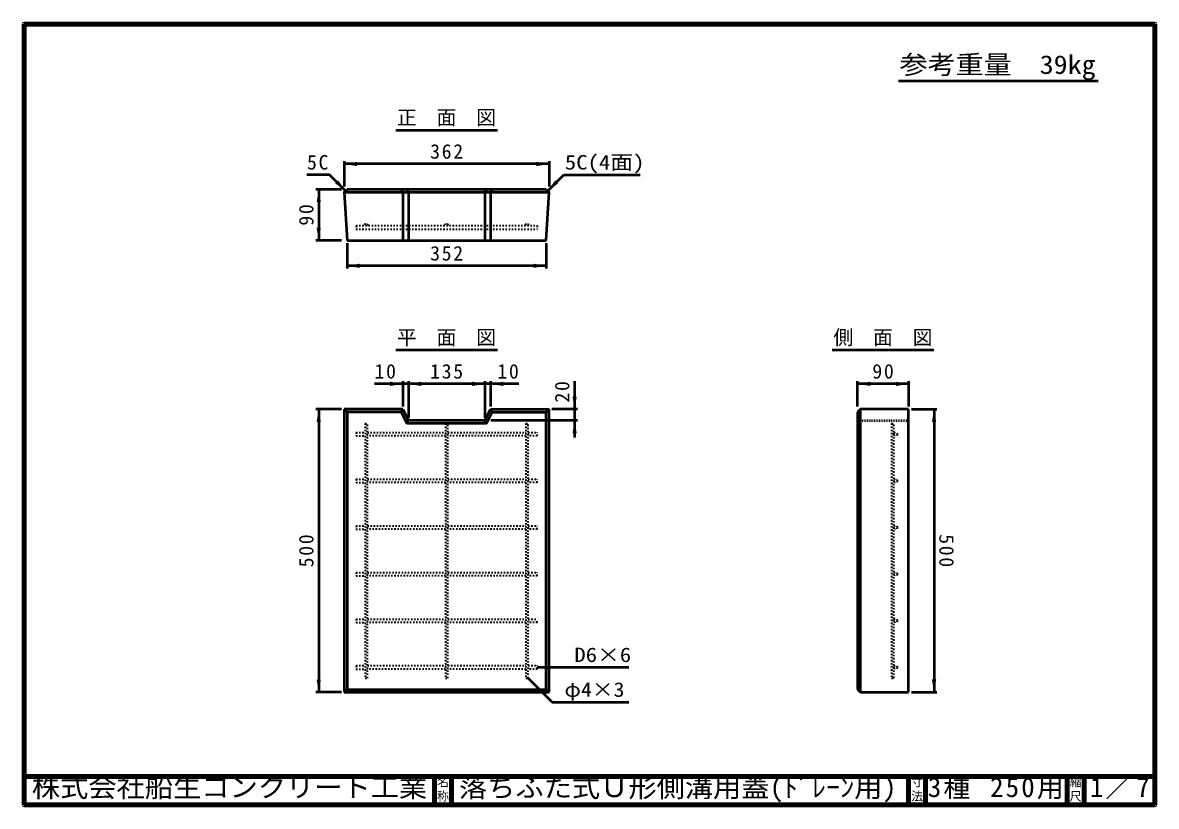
# Model space of a CAD drawing. Units: millimetres, scale not verified, with parts at other scales. Extents: x 100 to 4105, y 100 to 2870.
import ezdxf
from ezdxf.enums import TextEntityAlignment as Align

# ---------------------------------------------------------------- set-up
doc = ezdxf.new("R2010")
doc.units = ezdxf.units.MM
doc.header["$LTSCALE"] = 5
doc.linetypes.add('USER1', pattern=[2.2, 1, -1.2])
doc.linetypes.add('USER2', pattern=[1.2, 0.5, -0.7])
doc.layers.add('V-nasSTD', color=7, linetype='Continuous', lineweight=35)
doc.styles.add('ＭＳ ゴシック', font='')
doc.styles.get('ＭＳ ゴシック').set_extended_font_data('MS Gothic')

msp = doc.modelspace()

# ---------------------------------------------------------------- hatches: boundary and pattern name
at = {"layer": 'V-nasSTD'}
for points in [[(1280.957, 2378.07), (1235.957, 2370.57), (1280.957, 2363.07)], [(1914.957, 2363.07), (1959.957, 2370.57), (1914.957, 2378.07)], [(1214.44, 2312.693), (1240.957, 2275.57), (1203.834, 2302.086)], [(1981.473, 2312.693), (1954.957, 2275.57), (1992.08, 2302.086)], [(1153.457, 2235.57), (1145.957, 2280.57), (1138.457, 2235.57)], [(1138.457, 2145.57), (1145.957, 2100.57), (1153.457, 2145.57)], [(1290.957, 2018.07), (1245.957, 2010.57), (1290.957, 2003.07)], [(1904.957, 2003.07), (1949.957, 2010.57), (1904.957, 2018.07)], [(1397.957, 1585.769), (1442.957, 1593.269), (1397.957, 1600.769)], [(1507.957, 1600.769), (1462.957, 1593.269), (1507.957, 1585.769)], [(1687.957, 1585.769), (1732.957, 1593.269), (1687.957, 1600.769)], [(1797.957, 1600.769), (1752.957, 1593.269), (1797.957, 1585.769)], [(3094.724, 1600.841), (3049.724, 1593.341), (3094.724, 1585.841)], [(3184.724, 1585.841), (3229.724, 1593.341), (3184.724, 1600.841)], [(2057.457, 1548.269), (2049.957, 1503.269), (2042.457, 1548.269)], [(1153.457, 1458.269), (1145.957, 1503.269), (1138.457, 1458.269)], [(3312.224, 1458.341), (3319.724, 1503.341), (3327.224, 1458.341)], [(2042.457, 1418.269), (2049.957, 1463.269), (2057.457, 1418.269)], [(1138.457, 548.269), (1145.957, 503.269), (1153.457, 548.269)], [(3327.224, 548.341), (3319.724, 503.341), (3312.224, 548.341)]]:
    msp.add_hatch(color=256, dxfattribs=at).paths.add_polyline_path(points)

# ---------------------------------------------------------------- linework, layer by layer
at = {"layer": 'V-nasSTD', "lineweight": 100}
for p, q in [((105, 2865), (105, 105)), ((4100, 2865), (105, 2865)), ((4100, 105), (4100, 2865)), ((105, 205), (4100, 205)), ((1555, 205), (1555, 105)), ((1615, 205), (1615, 105)), ((3230, 205), (3230, 105)), ((3290, 205), (3290, 105)), ((3790, 205), (3790, 105)), ((3850, 205), (3850, 105)), ((105, 105), (4100, 105))]:
    msp.add_line(p, q, dxfattribs=at)
at = {"layer": 'V-nasSTD', "lineweight": 50}
for p, q in [((3194, 2664.753), (3900, 2664.753)), ((1418.457, 2490.57), (1777.457, 2490.57)), ((1235.957, 2380.57), (1235.957, 2290.57)), ((1959.957, 2370.57), (1235.957, 2370.57)), ((1959.957, 2380.57), (1959.957, 2290.57)), ((1184.388, 2332.138), (1104.388, 2332.138)), ((1240.957, 2275.57), (1184.388, 2332.138)), ((1954.957, 2275.57), (2011.525, 2332.138)), ((2011.525, 2332.138), (2281.525, 2332.138)), ((1225.957, 2280.57), (1135.957, 2280.57)), ((1145.957, 2280.57), (1145.957, 2100.57)), ((1235.957, 2270.57), (1245.957, 2280.57)), ((1235.957, 2270.57), (1245.957, 2100.57)), ((1235.957, 2270.57), (1959.957, 2270.57)), ((1949.957, 2280.57), (1245.957, 2280.57)), ((1436.777, 2280.57), (1442.957, 2270.57)), ((1442.957, 2270.57), (1442.957, 2100.57)), ((1456.777, 2280.57), (1462.957, 2270.57)), ((1462.957, 2270.57), (1462.957, 2100.57)), ((1732.957, 2270.57), (1739.137, 2280.57)), ((1732.957, 2270.57), (1732.957, 2100.57)), ((1752.957, 2270.57), (1759.137, 2280.57)), ((1752.957, 2270.57), (1752.957, 2100.57)), ((1949.957, 2280.57), (1959.957, 2270.57)), ((1949.957, 2100.57), (1959.957, 2270.57)), ((1225.957, 2100.57), (1135.957, 2100.57)), ((1245.957, 2100.57), (1949.957, 2100.57)), ((1245.957, 2090.57), (1245.957, 2000.57)), ((1949.957, 2090.57), (1949.957, 2000.57)), ((1949.957, 2010.57), (1245.957, 2010.57)), ((1418.457, 1713.269), (1777.457, 1713.269)), ((2960.224, 1713.341), (3319.224, 1713.341)), ((1442.957, 1603.269), (1442.957, 1513.269)), ((1462.957, 1603.269), (1462.957, 1473.269)), ((1732.957, 1603.269), (1732.957, 1473.269)), ((1752.957, 1603.269), (1752.957, 1513.269)), ((2049.957, 1603.269), (2049.957, 1503.269)), ((3049.724, 1513.341), (3049.724, 1603.341)), ((3229.724, 1603.341), (3229.724, 1513.341)), ((1442.957, 1593.269), (1342.957, 1593.269)), ((1462.957, 1593.269), (1442.957, 1593.269)), ((1732.957, 1593.269), (1462.957, 1593.269)), ((1752.957, 1593.269), (1732.957, 1593.269)), ((1852.957, 1593.269), (1752.957, 1593.269)), ((3229.724, 1593.341), (3049.724, 1593.341)), ((1225.957, 1503.269), (1135.957, 1503.269)), ((1145.957, 1503.269), (1145.957, 503.269)), ((1235.957, 1503.269), (1235.957, 503.269)), ((1442.957, 1503.269), (1235.957, 1503.269)), ((1235.957, 1503.269), (1245.957, 1493.269)), ((1436.777, 1493.269), (1245.957, 1493.269)), ((1245.957, 1493.269), (1245.957, 513.269)), ((1442.957, 1503.269), (1436.777, 1493.269)), ((1436.777, 1493.269), (1456.777, 1453.269)), ((1442.957, 1503.269), (1462.957, 1463.269)), ((1732.957, 1463.269), (1752.957, 1503.269)), ((1739.137, 1453.269), (1759.137, 1493.269)), ((1752.957, 1503.269), (1959.957, 1503.269)), ((1752.957, 1503.269), (1759.137, 1493.269)), ((1759.137, 1493.269), (1949.957, 1493.269)), ((1959.957, 1503.269), (1949.957, 1493.269)), ((1949.957, 513.269), (1949.957, 1493.269)), ((1959.957, 503.269), (1959.957, 1503.269)), ((2059.957, 1503.269), (1969.957, 1503.269)), ((2049.957, 1503.269), (2049.957, 1463.269)), ((3059.724, 1503.341), (3049.724, 1493.341)), ((3049.724, 1493.341), (3049.724, 513.341)), ((3229.724, 1503.341), (3059.724, 1503.341)), ((3059.724, 503.341), (3059.724, 1503.341)), ((3229.724, 503.341), (3229.724, 1503.341)), ((3239.724, 1503.341), (3329.724, 1503.341)), ((3319.724, 1503.341), (3319.724, 503.341)), ((1462.957, 1463.269), (1456.777, 1453.269)), ((1739.137, 1453.269), (1456.777, 1453.269)), ((1732.957, 1463.269), (1462.957, 1463.269)), ((1732.957, 1463.269), (1739.137, 1453.269)), ((2059.957, 1463.269), (1754.137, 1463.269)), ((2049.957, 1463.269), (2049.957, 1403.269)), ((2241.957, 591.269), (1917.957, 591.269)), ((1885.957, 553.269), (1970.81, 468.416)), ((1225.957, 503.269), (1135.957, 503.269)), ((1235.957, 503.269), (1245.957, 513.269)), ((1235.957, 503.269), (1959.957, 503.269)), ((1245.957, 513.269), (1949.957, 513.269)), ((1959.957, 503.269), (1949.957, 513.269)), ((3049.724, 513.341), (3059.724, 503.341)), ((3059.724, 503.341), (3229.724, 503.341)), ((3239.724, 503.341), (3329.724, 503.341)), ((1970.81, 468.416), (2241.957, 468.416))]:
    msp.add_line(p, q, dxfattribs=at)
at = {"layer": 'V-nasSTD', "linetype": 'USER1'}
for p, q in [((1277.957, 2152.57), (1917.957, 2152.57)), ((1277.957, 2152.57), (1277.957, 2140.57)), ((1277.957, 2140.57), (1917.957, 2140.57)), ((1917.957, 2152.57), (1917.957, 2140.57)), ((1309.957, 1453.269), (1317.957, 1453.269)), ((1309.957, 1453.269), (1309.957, 553.269)), ((1317.957, 553.269), (1317.957, 1453.269)), ((1593.957, 1453.269), (1601.957, 1453.269)), ((1601.957, 1453.269), (1593.957, 1453.269)), ((1593.957, 1453.269), (1593.957, 553.269)), ((1601.957, 553.269), (1601.957, 1453.269)), ((1877.957, 1453.269), (1885.957, 1453.269)), ((1877.957, 1453.269), (1877.957, 553.269)), ((1885.957, 553.269), (1885.957, 1453.269)), ((3169.724, 1453.341), (3177.724, 1453.341)), ((3169.724, 1453.341), (3169.724, 553.341)), ((3177.724, 553.341), (3177.724, 1453.341)), ((1277.957, 1421.269), (1277.957, 1409.269)), ((1277.957, 1421.269), (1309.957, 1421.269)), ((1277.957, 1409.269), (1309.957, 1409.269)), ((1317.957, 1421.269), (1593.957, 1421.269)), ((1593.957, 1409.269), (1317.957, 1409.269)), ((1601.957, 1421.269), (1877.957, 1421.269)), ((1877.957, 1409.269), (1601.957, 1409.269)), ((1885.957, 1421.269), (1917.957, 1421.269)), ((1917.957, 1409.269), (1885.957, 1409.269)), ((1917.957, 1409.269), (1917.957, 1421.269)), ((1277.957, 1256.469), (1277.957, 1244.469)), ((1277.957, 1256.469), (1309.957, 1256.469)), ((1277.957, 1244.469), (1309.957, 1244.469)), ((1317.957, 1256.469), (1593.957, 1256.469)), ((1593.957, 1244.469), (1317.957, 1244.469)), ((1601.957, 1256.469), (1877.957, 1256.469)), ((1877.957, 1244.469), (1601.957, 1244.469)), ((1885.957, 1256.469), (1917.957, 1256.469)), ((1917.957, 1244.469), (1885.957, 1244.469)), ((1917.957, 1244.469), (1917.957, 1256.469)), ((1277.957, 1091.669), (1277.957, 1079.669)), ((1277.957, 1091.669), (1309.957, 1091.669)), ((1317.957, 1091.669), (1593.957, 1091.669)), ((1601.957, 1091.669), (1877.957, 1091.669)), ((1885.957, 1091.669), (1917.957, 1091.669)), ((1917.957, 1079.669), (1917.957, 1091.669)), ((1277.957, 1079.669), (1309.957, 1079.669)), ((1593.957, 1079.669), (1317.957, 1079.669)), ((1877.957, 1079.669), (1601.957, 1079.669)), ((1917.957, 1079.669), (1885.957, 1079.669)), ((1277.957, 926.869), (1277.957, 914.869)), ((1277.957, 926.869), (1309.957, 926.869)), ((1317.957, 926.869), (1593.957, 926.869)), ((1601.957, 926.869), (1877.957, 926.869)), ((1885.957, 926.869), (1917.957, 926.869)), ((1917.957, 914.869), (1917.957, 926.869)), ((1277.957, 914.869), (1309.957, 914.869)), ((1593.957, 914.869), (1317.957, 914.869)), ((1877.957, 914.869), (1601.957, 914.869)), ((1917.957, 914.869), (1885.957, 914.869)), ((1277.957, 762.069), (1277.957, 750.069)), ((1277.957, 762.069), (1309.957, 762.069)), ((1317.957, 762.069), (1593.957, 762.069)), ((1601.957, 762.069), (1877.957, 762.069)), ((1885.957, 762.069), (1917.957, 762.069)), ((1917.957, 750.069), (1917.957, 762.069)), ((1277.957, 750.069), (1309.957, 750.069)), ((1593.957, 750.069), (1317.957, 750.069)), ((1877.957, 750.069), (1601.957, 750.069)), ((1917.957, 750.069), (1885.957, 750.069)), ((1277.957, 597.269), (1277.957, 585.269)), ((1277.957, 597.269), (1309.957, 597.269)), ((1277.957, 585.269), (1309.957, 585.269)), ((1317.957, 597.269), (1593.957, 597.269)), ((1593.957, 585.269), (1317.957, 585.269)), ((1601.957, 597.269), (1877.957, 597.269)), ((1877.957, 585.269), (1601.957, 585.269)), ((1885.957, 597.269), (1917.957, 597.269)), ((1917.957, 585.269), (1885.957, 585.269)), ((1917.957, 585.269), (1917.957, 597.269)), ((1309.957, 553.269), (1317.957, 553.269)), ((1309.957, 553.269), (1317.957, 553.269)), ((1593.957, 553.269), (1601.957, 553.269)), ((1593.957, 553.269), (1601.957, 553.269)), ((1877.957, 553.269), (1885.957, 553.269)), ((1877.957, 553.269), (1885.957, 553.269)), ((3169.724, 553.341), (3177.724, 553.341)), ((3169.724, 553.341), (3177.724, 553.341))]:
    msp.add_line(p, q, dxfattribs=at)
at = {"layer": 'V-nasSTD', "linetype": 'USER2', "lineweight": 50}
for p, q in [((3049.724, 1453.341), (3059.724, 1463.341)), ((3059.724, 1463.341), (3229.724, 1463.341))]:
    msp.add_line(p, q, dxfattribs=at)
at = {"layer": 'V-nasSTD', "lineweight": 13}
msp.add_lwpolyline([(100, 100), (100, 2870), (4105, 2870), (4105, 100)], close=True, dxfattribs=at)
at = {"layer": 'V-nasSTD', "linetype": 'USER1'}
for centre, radius in [((1313.957, 2156.57), 4), ((1597.957, 2156.57), 4), ((1881.957, 2156.57), 4), ((3183.724, 1415.341), 6), ((3183.724, 1250.541), 6), ((3183.724, 1085.741), 6), ((3183.724, 920.941), 6), ((3183.724, 756.141), 6), ((3183.724, 591.341), 6)]:
    msp.add_circle(centre, radius, dxfattribs=at)

# ---------------------------------------------------------------- texts
at = {"layer": 'V-nasSTD', "style": 'ＭＳ ゴシック'}
for s, height, width, p in [('参考重量\u300039kg', 65.98, 1.1, (3198, 2754.753)), ('5C(4面)', 51.32, 1.15, (2015.404, 2402.116)), ('D6×6', 51.32, 1.15, (2048.957, 661.269)), ('φ4×3', 51.32, 1.1, (2013.957, 538.416)), ('株式会社船生コンクリート工業', 69.65, 1.05, (132.5, 202.5)), ('落ちふた式Ｕ形側溝用蓋(ﾄﾞﾚｰﾝ用)', 69.65, 1.05, (1641.25, 202.5))]:
    msp.add_text(s, height=height, dxfattribs=dict(at, width=width)).set_placement(p, align=Align.TOP_LEFT)
for s, height, p in [('正\u3000面\u3000図', 51.32, (1422.457, 2560.57)), ('平\u3000面\u3000図', 51.32, (1422.457, 1783.269)), ('側\u3000面\u3000図', 51.32, (2964.224, 1783.341)), ('名', 30.79, (1563.982, 200.999)), ('寸', 30.79, (3238.982, 200.999)), ('縮', 30.79, (3798.982, 200.999)), ('称', 30.79, (1563.976, 151.01)), ('法', 30.79, (3238.976, 151.01)), ('尺', 30.79, (3798.976, 151.01))]:
    msp.add_text(s, height=height, dxfattribs=at).set_placement(p, align=Align.TOP_LEFT)
at = {"layer": 'V-nasSTD', "attachment_point": 1, "style": 'ＭＳ ゴシック'}
for s, insert, char_height in [('\\T1.17;362', (1539.457, 2440.57), 51.32), ('\\T1.17;5C', (1104.388, 2402.138), 51.32), ('\\T1.17;352', (1539.457, 2080.57), 51.32), ('\\T1.17;10', (1342.957, 1663.269), 51.32), ('\\T1.17;135', (1539.457, 1663.269), 51.32), ('\\T1.17;10', (1776.957, 1663.269), 51.32), ('\\T1.17;90', (3101.724, 1663.341), 51.32), ('\\T1.16;3種\\~250用', (3297.75, 202.508), 69.65), ('\\T1.15;1／7', (3870.521, 202.582), 69.65)]:
    msp.add_mtext(s, dxfattribs=dict(at, insert=insert, char_height=char_height))
at = {"layer": 'V-nasSTD', "char_height": 51.32, "attachment_point": 1, "style": 'ＭＳ ゴシック'}
for s, insert, rotation in [('\\T1.17;90', (1075.957, 2152.57), 90), ('\\T1.17;20', (1979.957, 1527.269), 90), ('\\T1.17;500', (1075.957, 944.769), 90), ('\\T1.17;500', (3389.724, 1061.841), 270)]:
    msp.add_mtext(s, dxfattribs=dict(at, insert=insert, rotation=rotation))

doc.saveas('drawing.dxf')
